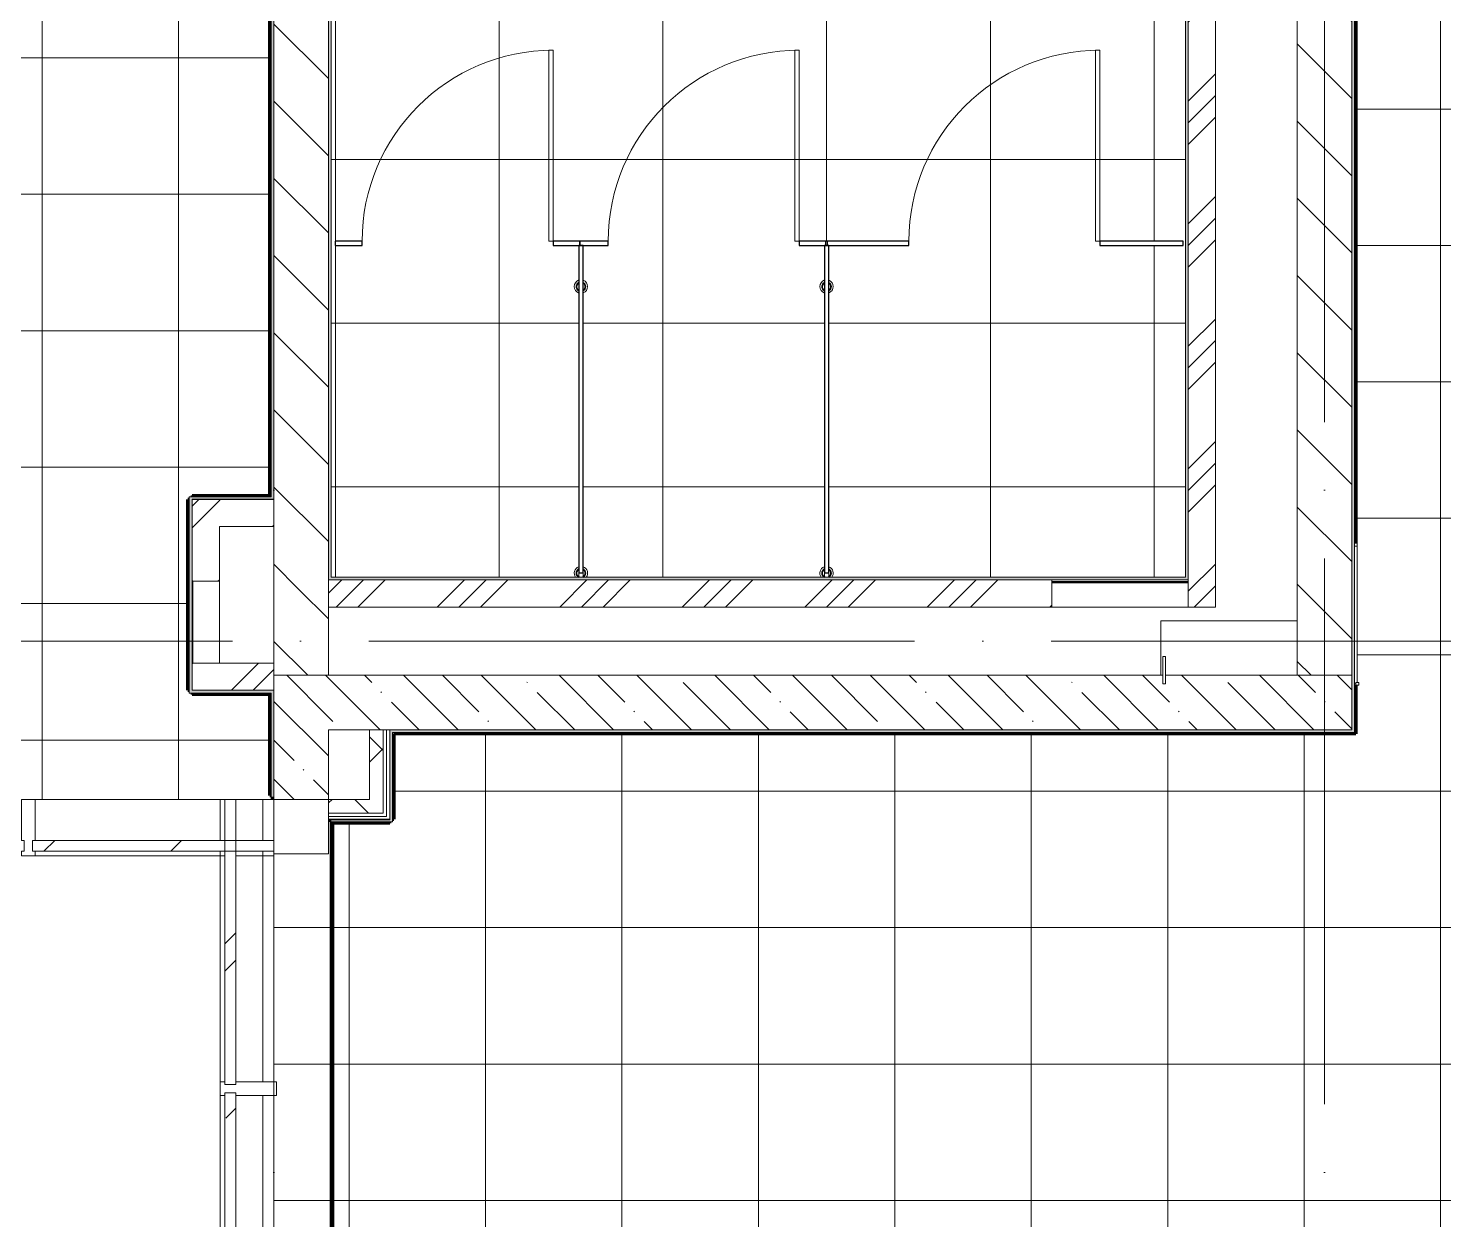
# Model space of a CAD drawing. Header units: millimetres. Extents: x -4370 to 196781, y -4577 to 61202.
# Drawn here: x 135600 to 140786, y 11005 to 15371 of the extents above; entities that cross this region are included whole.
import ezdxf

# ---------------------------------------------------------------- set-up
doc = ezdxf.new("R2010")
doc.units = ezdxf.units.MM
doc.linetypes.add('ADSK_Линия сетки', pattern=[2500, 2000, -250, 0, -250])
for name, color, linetype, lineweight in [('A-DOOR-____-OTLN', 31, 'Continuous', 9), ('A-FLOR-____-OTLN', 192, 'Continuous', 9), ('A-FLOR-____-PATT', 8, 'Continuous', 9), ('A-GENM-____-MCUT', 13, 'Continuous', 9), ('A-GENM-____-OTLN', 13, 'Continuous', 9), ('A-GLAZ-____-MCUT', 151, 'Continuous', 9), ('A-GLAZ-____-OTLN', 151, 'Continuous', 9), ('A-GLAZ-CURT-OTLN', 52, 'Continuous', 9), ('A-GLAZ-CWMG-MCUT', 51, 'Continuous', 9), ('A-GLAZ-CWMG-OTLN', 51, 'Continuous', 9), ('A-WALL-____-MCUT', 113, 'Continuous', 9), ('A-WALL-____-PATT', 111, 'Continuous', 9), ('A-WALL-FNSH-MCUT', 113, 'Continuous', 9), ('I-WALL-____-OTLN', 2, 'Continuous', 9), ('S-COLS-____-MCUT', 52, 'Continuous', 9), ('S-COLS-____-OTLN', 52, 'Continuous', 9), ('S-GRID-____-OTLN', 1, 'Continuous', 9)]:
    doc.layers.add(name, color=color, linetype=linetype, lineweight=lineweight)
pattern_1 = [(135, (0, 0), (-141.42136, -141.42136), [])]
pattern_2 = [(45, (0, 0), (-224.5064, 224.5064), []), (45, (79.38, 0), (0, 449.0128), []), (45, (-79.38, 0), (0, 449.0128), [])]
pattern_3 = [(135, (0, 0), (-142.5612, -142.5612), []), (135, (142.56, 0), (-142.5612, -142.5612), [252.016, -50.403, 3.353, -47.05])]
pattern_4 = [(45, (0, 0), (-141.42136, 141.42136), []), (135, (0, 0), (-141.42136, -141.42136), [])]

# ---------------------------------------------------------------- blocks, each defined once
blk = doc.blocks.new('131_Сантехническая перегородка - СП-1 3 1200-43197790-О_АИ_ПП_0_000_Целиком')
at = {"layer": 'A-GENM-____-MCUT', "color": 130, "lineweight": 25}
for p, q in [((1200, 8), (0, 8)), ((0, 8), (0, -8)), ((1200, -8), (1200, 8)), ((0, -8), (1200, -8))]:
    blk.add_line(p, q, dxfattribs=at)
at = {"layer": 'A-GENM-____-OTLN', "color": 90}
for p, q in [((1209.5, 8), (1213.3, 8)), ((1207.7, -8), (1206, -8)), ((1213.3, -8), (1209.5, -8))]:
    blk.add_line(p, q, dxfattribs=at)
at = {"layer": 'A-GENM-____-OTLN', "color": 90, "flags": 128}
for points in [[(163.3, 8), (162.9, 8.5), (162.6, 9), (162.2, 9.5), (161.8, 9.9), (161.4, 10.4), (161, 10.8), (160.5, 11.2), (160.1, 11.6), (159.6, 12), (159.1, 12.3), (158.6, 12.7), (158.1, 13), (157.6, 13.3), (157.1, 13.6), (156.5, 13.8), (156, 14), (155.4, 14.3), (154.8, 14.4), (154.2, 14.6), (153.6, 14.7), (153.1, 14.9), (152.5, 14.9), (151.9, 15), (151.3, 15.1), (150.7, 15.1), (150.1, 15.1), (149.4, 15), (148.8, 15), (148.2, 14.9), (147.7, 14.8), (147.1, 14.7), (146.5, 14.5), (145.9, 14.4), (145.3, 14.2), (144.8, 13.9), (144.2, 13.7), (143.7, 13.4), (143.1, 13.2), (142.6, 12.9), (142.1, 12.5), (141.6, 12.2), (141.1, 11.8), (140.7, 11.4), (140.2, 11), (139.8, 10.6), (139.4, 10.2), (139, 9.7), (138.6, 9.3), (138.2, 8.8), (137.9, 8.3), (137.7, 8)], [(1213.3, 8), (1212.9, 8.5), (1212.6, 9), (1212.2, 9.5), (1211.8, 9.9), (1211.4, 10.4), (1211, 10.8), (1210.5, 11.2), (1210.1, 11.6), (1209.6, 12), (1209.1, 12.3), (1208.6, 12.7), (1208.1, 13), (1207.6, 13.3), (1207.1, 13.6), (1206.5, 13.8), (1206, 14), (1205.4, 14.3), (1204.8, 14.4), (1204.2, 14.6), (1203.6, 14.7), (1203.1, 14.9), (1202.5, 14.9), (1201.9, 15), (1201.3, 15.1), (1200.7, 15.1), (1200.1, 15.1), (1199.4, 15), (1198.8, 15), (1198.2, 14.9), (1197.7, 14.8), (1197.1, 14.7), (1196.5, 14.5), (1195.9, 14.4), (1195.3, 14.2), (1194.8, 13.9), (1194.2, 13.7), (1193.7, 13.4), (1193.1, 13.2), (1192.6, 12.9), (1192.1, 12.5), (1191.6, 12.2), (1191.1, 11.8), (1190.7, 11.4), (1190.2, 11), (1189.8, 10.6), (1189.4, 10.2), (1189, 9.7), (1188.6, 9.3), (1188.2, 8.8), (1187.9, 8.3), (1187.7, 8)], [(137.7, -8), (138, -8.5), (138.4, -9), (138.8, -9.5), (139.1, -9.9), (139.6, -10.4), (140, -10.8), (140.4, -11.2), (140.9, -11.6), (141.3, -12), (141.8, -12.3), (142.3, -12.7), (142.8, -13), (143.4, -13.3), (143.9, -13.6), (144.5, -13.8), (145, -14), (145.6, -14.3), (146.2, -14.4), (146.7, -14.6), (147.3, -14.7), (147.9, -14.9), (148.5, -14.9), (149.1, -15), (149.7, -15.1), (150.3, -15.1), (150.9, -15.1), (151.5, -15), (152.1, -15), (152.7, -14.9), (153.3, -14.8), (153.9, -14.7), (154.5, -14.5), (155.1, -14.4), (155.6, -14.2), (156.2, -13.9), (156.7, -13.7), (157.3, -13.4), (157.8, -13.2), (158.3, -12.9), (158.9, -12.5), (159.3, -12.2), (159.8, -11.8), (160.3, -11.4), (160.7, -11), (161.2, -10.6), (161.6, -10.2), (162, -9.7), (162.4, -9.3), (162.7, -8.8), (163.1, -8.3), (163.3, -8)], [(1187.7, -8), (1188, -8.5), (1188.4, -9), (1188.8, -9.5), (1189.1, -9.9), (1189.6, -10.4), (1190, -10.8), (1190.4, -11.2), (1190.9, -11.6), (1191.3, -12), (1191.8, -12.3), (1192.3, -12.7), (1192.8, -13), (1193.4, -13.3), (1193.9, -13.6), (1194.5, -13.8), (1195, -14), (1195.6, -14.3), (1196.2, -14.4), (1196.7, -14.6), (1197.3, -14.7), (1197.9, -14.9), (1198.5, -14.9), (1199.1, -15), (1199.7, -15.1), (1200.3, -15.1), (1200.9, -15.1), (1201.5, -15), (1202.1, -15), (1202.7, -14.9), (1203.3, -14.8), (1203.9, -14.7), (1204.5, -14.5), (1205.1, -14.4), (1205.6, -14.2), (1206.2, -13.9), (1206.7, -13.7), (1207.3, -13.4), (1207.8, -13.2), (1208.3, -12.9), (1208.9, -12.5), (1209.3, -12.2), (1209.8, -11.8), (1210.3, -11.4), (1210.7, -11), (1211.2, -10.6), (1211.6, -10.2), (1212, -9.7), (1212.4, -9.3), (1212.7, -8.8), (1213.1, -8.3), (1213.3, -8)]]:
    blk.add_lwpolyline(points, dxfattribs=at)
at = {"layer": 'A-GENM-____-OTLN', "color": 90}
for centre, radius, start, end in [((150.5, 0), 24.6, 19.9113, 160.0887), ((150.5, 0), 17.6, 28.9731, 151.0269), ((150.5, 0), 15.1, 126.876, 146.2189), ((150.5, 0), 15.1, 33.7811, 101.1301), ((1200.5, 0), 24.6, 51.7795, 160.0887), ((1200.5, 0), 17.6, 26.7279, 151.0269), ((1200.5, 0), 15.1, 126.876, 146.2189), ((1200.5, 0), 15.1, 33.7811, 101.1301), ((1200.5, 0), 15.1, 14.7474, 32.0608), ((150.5, 0), 24.6, 199.9113, 340.0887), ((150.5, 0), 17.6, 208.9731, 331.0269), ((150.5, 0), 15.1, 213.7811, 281.1301), ((150.5, 0), 15.1, 306.876, 326.2189), ((1200.5, 0), 24.6, 199.9113, 308.2205), ((1200.5, 0), 17.6, 208.9731, 333.2721), ((1200.5, 0), 15.1, 213.7811, 281.1301), ((1200.5, 0), 15.1, 306.876, 326.2189), ((1200.5, 0), 15.1, 327.9392, 345.2526)]:
    blk.add_arc(centre, radius, start, end, dxfattribs=at)
for points, knots in [([(1200, 8), (1200.1, 8), (1200.5, 8), (1201, 8), (1201.6, 8), (1202, 8), (1202.5, 8), (1203.1, 8), (1203.9, 8), (1204.7, 8), (1205.3, 8), (1205.6, 8), (1205.8, 8), (1206, 8), (1206.4, 8), (1206.9, 8), (1207.7, 8), (1208.5, 8), (1209, 8), (1209.3, 8), (1209.5, 8), (1209.9, 8), (1210.4, 8), (1211, 8), (1211.7, 8), (1212.1, 8), (1212.4, 8), (1212.7, 8), (1213.1, 8), (1213.2, 8), (1213.3, 8)], [-0.5109053, -0.5109053, -0.5109053, -0.5109053, -0.5, -0.4722222, -0.4583333, -0.4444444, -0.4305556, -0.4166667, -0.3888889, -0.3611111, -0.3472222, -0.3402778, -0.3333333, -0.3263889, -0.3194444, -0.3055556, -0.2777778, -0.25, -0.2361111, -0.2291667, -0.2222222, -0.2083333, -0.1944444, -0.1666667, -0.1388889, -0.1111111, -0.0972222, -0.0833333, -0.0555556, 0, 0, 0, 0]), ([(1213.3, -8), (1213.2, -8), (1213.1, -8), (1212.7, -8), (1212.4, -8), (1212.2, -8), (1211.9, -8), (1211.5, -8), (1211, -8), (1210.4, -8), (1209.8, -8), (1209.5, -8), (1209.1, -8), (1208.5, -8), (1207.8, -8), (1207, -8), (1206.5, -8), (1206.2, -8), (1206, -8), (1205.7, -8), (1205.4, -8), (1204.9, -8), (1204.1, -8), (1203.4, -8), (1202.8, -8), (1202.3, -8), (1201.9, -8), (1201.3, -8), (1200.7, -8), (1200.2, -8), (1200, -8)], [-1, -1, -1, -1, -0.9444444, -0.9166667, -0.9027778, -0.8888889, -0.875, -0.8611111, -0.8333333, -0.8055556, -0.7916667, -0.7777778, -0.7638889, -0.75, -0.7222222, -0.6944444, -0.6805556, -0.6736111, -0.6666667, -0.6597222, -0.6527778, -0.6388889, -0.6111111, -0.5833333, -0.5694444, -0.5555556, -0.5416667, -0.5277778, -0.5, -0.4792023, -0.4792023, -0.4792023, -0.4792023])]:
    blk.add_open_spline(points, degree=3, knots=knots, dxfattribs=at)
blk = doc.blocks.new('131_Сантехническая перегородка_Дверь - СД-1-31930889-О_АИ_ПП_0_000_Целиком')
at = {"layer": 'A-DOOR-____-OTLN', "color": 10, "lineweight": 5}
for p, q in [((782.2, 8), (782.2, 708)), ((782.2, 708), (798.2, 708)), ((798.2, 8), (798.2, 708)), ((782.2, 8), (798.2, 8))]:
    blk.add_line(p, q, dxfattribs=at)
blk.add_arc((798.2, 8), 700, 90, 180, dxfattribs=at)
blk = doc.blocks.new('131_Сантехническая перегородка_Дверь - СД-1-31930893-О_АИ_ПП_0_000_Целиком')
at = {"layer": 'A-DOOR-____-OTLN', "color": 10, "lineweight": 5}
for p, q in [((787.7, 708), (803.7, 708)), ((787.7, 8), (787.7, 708)), ((803.7, 8), (803.7, 708)), ((787.7, 8), (803.7, 8))]:
    blk.add_line(p, q, dxfattribs=at)
blk.add_arc((803.7, 8), 700, 90, 180, dxfattribs=at)
at = {"layer": 'A-GENM-____-MCUT', "color": 130, "lineweight": 25}
for p, q in [((103.7, 8), (0, 8)), ((0, 8), (0, -8)), ((103.7, -8), (103.7, 8)), ((907.3, 8), (803.7, 8)), ((803.7, 8), (803.7, -8)), ((907.3, -8), (907.3, 8)), ((0, -8), (103.7, -8)), ((803.7, -8), (907.3, -8))]:
    blk.add_line(p, q, dxfattribs=at)
blk = doc.blocks.new('131_Сантехническая перегородка_Дверь - СД-1-31962442-О_АИ_ПП_0_000_Целиком')
at = {"layer": 'A-DOOR-____-OTLN', "color": 10, "lineweight": 5}
for p, q in [((989.3, 708), (1005.3, 708)), ((989.3, 8), (989.3, 708)), ((1005.3, 8), (1005.3, 708)), ((989.3, 8), (1005.3, 8))]:
    blk.add_line(p, q, dxfattribs=at)
blk.add_arc((1005.3, 8), 700, 90, 180, dxfattribs=at)
at = {"layer": 'A-GENM-____-MCUT', "color": 130, "lineweight": 25}
for p, q in [((305.3, 8), (0, 8)), ((0, 8), (0, -8)), ((305.3, -8), (305.3, 8)), ((1310.7, 8), (1005.3, 8)), ((1005.3, 8), (1005.3, -8)), ((1310.7, -8), (1310.7, 8)), ((0, -8), (305.3, -8)), ((1005.3, -8), (1310.7, -8))]:
    blk.add_line(p, q, dxfattribs=at)
blk = doc.blocks.new('Прямоугольный импост - Импост структурный с накладкой - 190мм-36089259-О_АИ_ПП_0_000_Целиком')
at = {"layer": 'A-GLAZ-CWMG-MCUT', "color": 90}
for p, q in [((-25, 40), (-25, 190)), ((-25, 190), (25, 190)), ((25, 190), (25, 40)), ((-15, 40), (-25, 40)), ((-25, -17), (-25, 0)), ((-25, 0), (-15, 0)), ((-15, 0), (-15, 40)), ((15, 40), (15, 0)), ((25, 40), (15, 40)), ((15, 0), (25, 0)), ((25, 0), (25, -17)), ((25, -17), (-25, -17))]:
    blk.add_line(p, q, dxfattribs=at)
blk = doc.blocks.new('Прямоугольный импост - Импост структурный с накладкой - 190мм-36088339-О_АИ_ПП_0_000_Целиком')
at = {"layer": 'A-GLAZ-CWMG-OTLN', "color": 10, "lineweight": 5}
for p, q in [((136320, 12545), (135625, 12545)), ((136490, 12545), (136360, 12545)), ((136500, 12545), (136500, 12395)), ((136500, 12355), (136500, 12338)), ((136320, 12338), (135625, 12338)), ((136500, 12338), (136360, 12338))]:
    blk.add_line(p, q, dxfattribs=at)
blk = doc.blocks.new('PNS_Панель прямоугольная2 - Нр_Стекло - 40мм-36115965-О_АИ_ПП_0_000_Целиком')
at = {"layer": 'A-GLAZ-____-OTLN', "lineweight": 5}
h = blk.add_hatch(dxfattribs=at)
h.set_pattern_fill('FP_87', color=256, style=0, pattern_type=2)
h.set_pattern_definition([(135, (11922.5, -136420), (-282.8427, -282.8427), [200, -600]), (135, (12022.5, -136620), (-282.8427, -282.8427), [600, -200]), (135, (12122.5, -136220), (-282.8427, -282.8427), [200, -600])])
h.paths.add_polyline_path([(522.5, 40), (-522.5, 40), (-522.5, 0), (522.5, 0)])
at = {"layer": 'A-GLAZ-____-MCUT', "color": 10, "lineweight": 5}
for p, q in [((-522.5, 0), (-522.5, 40)), ((-522.5, 40), (512.5, 40)), ((512.5, 0), (-522.5, 0))]:
    blk.add_line(p, q, dxfattribs=at)
at = {"layer": 'A-GLAZ-____-OTLN', "color": 10, "lineweight": 5}
blk.add_line((-522.5, 0), (522.5, 0), dxfattribs=at)
blk = doc.blocks.new('Прямоугольный импост - Импост структурный с накладкой - 160мм-36115962-О_АИ_ПП_0_000_Целиком')
at = {"layer": 'A-GLAZ-CWMG-OTLN', "color": 10, "lineweight": 5}
for p, q in [((136303, 12545), (136320, 12545)), ((136303, 12545), (136303, 12395)), ((136360, 12545), (136460, 12545)), ((136460, 12545), (136460, 12395)), ((136303, 12355), (136303, 11510)), ((136460, 12355), (136460, 11510))]:
    blk.add_line(p, q, dxfattribs=at)
blk = doc.blocks.new('PNS_Панель прямоугольная2 - Нр_Стекло - 40мм-36115973-О_АИ_ПП_0_000_Целиком')
at = {"layer": 'A-GLAZ-____-OTLN', "lineweight": 5}
h = blk.add_hatch(dxfattribs=at)
h.set_pattern_fill('FP_88', color=256, style=0, pattern_type=2)
h.set_pattern_definition([(135, (10867.5, -136420), (-282.8427, -282.8427), [200, -600]), (135, (10967.5, -136620), (-282.8427, -282.8427), [600, -200]), (135, (11067.5, -136220), (-282.8427, -282.8427), [200, -600])])
h.paths.add_polyline_path([(502.5, 0), (502.5, 40), (-502.5, 40), (-502.5, 0), (492.5, 0)])
at = {"layer": 'A-GLAZ-____-MCUT', "color": 10, "lineweight": 5}
for p, q in [((-492.5, 40), (492.5, 40)), ((492.5, 0), (-492.5, 0))]:
    blk.add_line(p, q, dxfattribs=at)
at = {"layer": 'A-GLAZ-____-OTLN', "color": 10, "lineweight": 5}
blk.add_line((-502.5, 0), (502.5, 0), dxfattribs=at)
blk = doc.blocks.new('Прямоугольный импост - Импост структурный с накладкой - 160мм-36115964-О_АИ_ПП_0_000_Целиком')
at = {"layer": 'A-GLAZ-CWMG-OTLN', "color": 10, "lineweight": 5}
for p, q in [((136303, 11460), (136303, 10475)), ((136460, 11460), (136460, 10475))]:
    blk.add_line(p, q, dxfattribs=at)
blk = doc.blocks.new('Прямоугольный импост - Импост структурный с накладкой - 190мм-21718787-О_АИ_ПП_0_000_Целиком')
at = {"layer": 'A-GLAZ-CWMG-MCUT', "color": 90}
for p, q in [((-25, 0), (-25, 17)), ((-25, 17), (25, 17)), ((-15, 0), (-25, 0)), ((-15, -40), (-15, 0)), ((25, 0), (15, 0)), ((15, 0), (15, -40)), ((25, 17), (25, 0)), ((-25, -190), (-25, -40)), ((-25, -40), (-15, -40)), ((15, -40), (25, -40)), ((25, -40), (25, -190)), ((25, -190), (-25, -190))]:
    blk.add_line(p, q, dxfattribs=at)
blk = doc.blocks.new('PNS_Панель прямоугольная3 - Нр_Стекло - 40мм 2-36089842-О_АИ_ПП_0_000_Целиком')
at = {"layer": 'A-GLAZ-____-OTLN', "lineweight": 5}
h = blk.add_hatch(dxfattribs=at)
h.set_pattern_fill('FP_99', color=256, style=0, pattern_type=2)
h.set_pattern_definition([(225, (136157.5, 12255), (282.8427, -282.8427), [200, -600]), (225, (136357.5, 12355), (282.8427, -282.8427), [600, -200]), (225, (135957.5, 12455), (282.8427, -282.8427), [200, -600])])
h.paths.add_polyline_path([(-63, 0), (-442.5, 0), (-442.5, -40), (442.5, -40), (442.5, 0), (432.5, 0)])
at = {"layer": 'A-GLAZ-____-MCUT', "color": 10, "lineweight": 5}
for p, q in [((432.5, 0), (-442.5, 0)), ((-442.5, 0), (-442.5, -40)), ((-442.5, -40), (432.5, -40))]:
    blk.add_line(p, q, dxfattribs=at)
at = {"layer": 'A-GLAZ-____-OTLN', "color": 10, "lineweight": 5}
blk.add_line((-442.5, 0), (442.5, 0), dxfattribs=at)
blk = doc.blocks.new('ASML_АР_Отделка Люка - ВО Отделка люков_Грунтовка 0_Шпатлевка 0_Окраска 0_0-42722003-О_АИ_ПП_0_000_Целиком')
at = {"layer": 'A-GENM-____-MCUT', "color": 130, "lineweight": 25}
for p, q in [((250, 3), (-250, 3)), ((-250, 3), (-250, 0)), ((250, 0), (250, 3)), ((-250, 0), (250, 0))]:
    blk.add_line(p, q, dxfattribs=at)
blk = doc.blocks.new('ASML_АР_Отделка Люка - ВО Отделка люков_Грунтовка 0_Шпатлевка 0_Окраска 0_0-42467640-О_АИ_ПП_0_000_Целиком')
at = {"layer": 'A-GENM-____-MCUT', "color": 130, "lineweight": 25}
for p, q in [((150, 3), (-150, 3)), ((-150, 3), (-150, 0)), ((150, 0), (150, 3)), ((-150, 0), (150, 0))]:
    blk.add_line(p, q, dxfattribs=at)
blk = doc.blocks.new('0083_СОШ675_АР_R22_rvt-1-О_АИ_ПП_0_000_Целиком')
at = {"layer": 'A-WALL-____-PATT', "lineweight": 5}
h = blk.add_hatch(dxfattribs=at)
h.set_pattern_fill('FP_4', color=10, style=0, pattern_type=2)
h.set_pattern_definition(pattern_1)
h.paths.add_polyline_path([(140450, 13000), (140450, 17325), (140250, 17325), (140250, 13000)])
h.paths.add_polyline_path([(140450, 18425), (140450, 20014), (140250, 20014), (140250, 18425)])
h.paths.add_polyline_path([(140450, 21114), (140450, 22114.2), (140250, 22114.2), (140250, 21114)])
h.paths.add_polyline_path([(140450, 23214.2), (140450, 24640), (140250, 24640), (140250, 23214.2)])
h = blk.add_hatch(dxfattribs=at)
h.set_pattern_fill('FP_4', color=10, style=0, pattern_type=2)
h.set_pattern_definition(pattern_1)
h.paths.add_polyline_path([(136700, 13315), (136700, 15725), (136500, 15725), (136500, 13315)])
h.paths.add_polyline_path([(136700, 16125), (136700, 18625), (136500, 18625), (136500, 16125)])
h = blk.add_hatch(dxfattribs=at)
h.set_pattern_fill('FP_8', color=10, style=0, pattern_type=2)
h.set_pattern_definition(pattern_2)
h.paths.add_polyline_path([(139950, 13250), (139950, 16895), (139850, 16895), (139850, 13250)])
h = blk.add_hatch(dxfattribs=at)
h.set_pattern_fill('FP_8', color=10, style=0, pattern_type=2)
h.set_pattern_definition(pattern_2)
h.paths.add_polyline_path([(136203, 13344.9), (136300, 13344.9), (136300, 13645), (136200, 13645), (136200, 13344.9)])
h = blk.add_hatch(dxfattribs=at)
h.set_pattern_fill('FP_8', color=10, style=0, pattern_type=2)
h.set_pattern_definition(pattern_2)
h.paths.add_polyline_path([(136500, 13545), (136500, 13645), (136300, 13645), (136300, 13545)])
h = blk.add_hatch(dxfattribs=at)
h.set_pattern_fill('FP_8', color=10, style=0, pattern_type=2)
h.set_pattern_definition(pattern_2)
h.paths.add_polyline_path([(138604.3, 13250), (139350, 13250), (139350, 13350), (136700, 13350), (136700, 13250), (138293.8, 13250)])
h = blk.add_hatch(dxfattribs=at)
h.set_pattern_fill('FP_4', color=10, style=0, pattern_type=2)
h.set_pattern_definition(pattern_1)
h.paths.add_polyline_path([(136700, 13000), (136700, 13315), (136500, 13315), (136500, 13000)])
h = blk.add_hatch(dxfattribs=at)
h.set_pattern_fill('FP_8', color=10, style=0, pattern_type=2)
h.set_pattern_definition(pattern_2)
h.paths.add_polyline_path([(136203, 12945), (136500, 12945), (136500, 13045), (136200, 13044.9), (136200, 12945)])
h = blk.add_hatch(dxfattribs=at)
h.set_pattern_fill('FP_3', color=10, style=0, pattern_type=2)
h.set_pattern_definition(pattern_3)
h.paths.add_polyline_path([(136500, 25), (136700, 25), (136700, 4712), (136500, 4712), (136500, 512.9)])
h.paths.add_polyline_path([(136700, 5812), (136700, 6890), (136500, 6890), (136500, 5812)])
h.paths.add_polyline_path([(136700, 8620), (136700, 10025), (136500, 10025), (136500, 8620)])
h.paths.add_polyline_path([(136500, 12545), (136700, 12545), (136700, 13000), (136500, 13000), (136500, 12640.9)])
h = blk.add_hatch(dxfattribs=at)
h.set_pattern_fill('FP_3', color=10, style=0, pattern_type=2)
h.set_pattern_definition(pattern_3)
h.paths.add_polyline_path([(139757.1, 12800), (140450, 12800), (140450, 13000), (139767.1, 13000), (139767.1, 12968.8), (139757.1, 12968.8), (139757.1, 13000), (136700, 13000), (136700, 12800), (138604.3, 12800)])
h = blk.add_hatch(dxfattribs=at)
h.set_pattern_fill('FP_56', color=252, style=0, pattern_type=2)
h.set_pattern_definition(pattern_4)
h.paths.add_polyline_path([(136900, 12495), (136900, 12800), (136850, 12800), (136850, 12495)])
h = blk.add_hatch(dxfattribs=at)
h.set_pattern_fill('FP_56', color=252, style=0, pattern_type=2)
h.set_pattern_definition(pattern_4)
h.paths.add_polyline_path([(136850, 12495), (136850, 12545), (136700, 12545), (136700, 12495), (136741.5, 12495)])
at = {"layer": 'A-FLOR-____-OTLN', "color": 90}
for p, q in [((139750, 13000), (139750, 13200)), ((139750, 13200), (140250, 13200))]:
    blk.add_line(p, q, dxfattribs=at)
at = {"layer": 'A-GENM-____-MCUT', "color": 130, "lineweight": 25}
for p, q in [((136823.2, 14591), (136725, 14591)), ((136725, 14591), (136725, 14575)), ((136725, 14575), (136823.2, 14575)), ((136823.2, 14575), (136823.2, 14591)), ((137621.3, 14591), (137523.2, 14591)), ((137523.2, 14591), (137523.2, 14575)), ((137523.2, 14575), (137621.3, 14575)), ((137621.3, 14575), (137621.3, 14591))]:
    blk.add_line(p, q, dxfattribs=at)
at = {"layer": 'A-WALL-____-MCUT', "color": 50, "lineweight": 13}
for p, q in [((140250, 17325), (140250, 13000)), ((140450, 13000), (140450, 17325)), ((139850, 16895), (139850, 13343)), ((139950, 13250), (139950, 16895)), ((136500, 15725), (136500, 13315)), ((136700, 13315), (136700, 15725)), ((136300, 13645), (136200, 13645)), ((136200, 13645), (136200, 13344.9)), ((136500, 13645), (136300, 13645)), ((136500, 13545), (136500, 13645)), ((136300, 13344.9), (136300, 13545)), ((136300, 13545), (136500, 13545)), ((136203, 13344.9), (136300, 13344.9)), ((139350, 13350), (136700, 13350)), ((136700, 13350), (136700, 13250)), ((139350, 13343), (139350, 13350)), ((139350, 13250), (139350, 13340)), ((139850, 13340), (139850, 13250)), ((136500, 13315), (136500, 13000)), ((136700, 13000), (136700, 13315)), ((136700, 13250), (139350, 13250)), ((139850, 13250), (139950, 13250)), ((136200, 13044.9), (136200, 12945)), ((136500, 13045), (136203, 13045)), ((136500, 12945), (136500, 13045)), ((136500, 13000), (136700, 13000)), ((136700, 13000), (136500, 13000)), ((136500, 13000), (136500, 12545)), ((139757.1, 13000), (136700, 13000)), ((140450, 13000), (139767.1, 13000)), ((140250, 13000), (140450, 13000)), ((140450, 12800), (140450, 13000)), ((136200, 12945), (136500, 12945)), ((136700, 12800), (136850, 12800)), ((136700, 12545), (136700, 12800)), ((136850, 12800), (136850, 12545)), ((136912.5, 12800), (136900, 12800)), ((136900, 12800), (136900, 12495)), ((136925, 12800), (136912.5, 12800)), ((136925, 12800), (140450, 12800)), ((136500, 12545), (136700, 12545)), ((136850, 12545), (136700, 12545)), ((136700, 12545), (136700, 12495)), ((136850, 12495), (136700, 12495)), ((136900, 12495), (136850, 12495))]:
    blk.add_line(p, q, dxfattribs=at)
at = {"layer": 'A-WALL-____-MCUT', "color": 10, "lineweight": 5}
for p, q in [((136900, 12800), (136850, 12800)), ((136912.5, 12800), (136912.5, 12482.5)), ((136850, 12482.5), (136700, 12482.5)), ((136900, 12482.5), (136850, 12482.5)), ((136912.5, 12482.5), (136900, 12482.5))]:
    blk.add_line(p, q, dxfattribs=at)
at = {"layer": 'A-WALL-FNSH-MCUT', "color": 90}
for p, q in [((136925, 12470), (136925, 12800)), ((136700, 12495), (136700, 12482.5)), ((136700, 12482.5), (136700, 12470)), ((136700, 12470), (136850, 12470)), ((136850, 12470), (136900, 12470)), ((136900, 12470), (136912.5, 12470)), ((136912.5, 12470), (136925, 12470))]:
    blk.add_line(p, q, dxfattribs=at)
at = {"layer": 'I-WALL-____-OTLN', "color": 90}
for p, q in [((136300, 13344.9), (136300, 13045)), ((139850, 13250), (139350, 13250))]:
    blk.add_line(p, q, dxfattribs=at)
at = {"layer": 'A-GENM-____-OTLN', "color": 90, "lineweight": 9}
for name, p in [('131_Сантехническая перегородка_Дверь - СД-1-31930889-О_АИ_ПП_0_000_Целиком', (136725, 14583)), ('131_Сантехническая перегородка_Дверь - СД-1-31930893-О_АИ_ПП_0_000_Целиком', (137621.3, 14583)), ('131_Сантехническая перегородка_Дверь - СД-1-31962442-О_АИ_ПП_0_000_Целиком', (138521.3, 14583)), ('ASML_АР_Отделка Люка - ВО Отделка люков_Грунтовка 0_Шпатлевка 0_Окраска 0_0-42722003-О_АИ_ПП_0_000_Целиком', (139600, 13340))]:
    blk.add_blockref(name, p, dxfattribs=at)
for name, p, rotation in [('131_Сантехническая перегородка - СП-1 3 1200-43197790-О_АИ_ПП_0_000_Целиком', (137625, 14575), 270.0000000000001), ('131_Сантехническая перегородка - СП-1 3 1200-43197790-О_АИ_ПП_0_000_Целиком', (138525, 14575), 270.0000000000001), ('ASML_АР_Отделка Люка - ВО Отделка люков_Грунтовка 0_Шпатлевка 0_Окраска 0_0-42467640-О_АИ_ПП_0_000_Целиком', (136203, 13194.9), 90)]:
    blk.add_blockref(name, p, dxfattribs=dict(at, rotation=rotation))
at = {"layer": 'A-GLAZ-CURT-OTLN', "color": 90, "lineweight": 9}
for name, p, rotation in [('PNS_Панель прямоугольная2 - Нр_Стекло - 40мм-36115965-О_АИ_ПП_0_000_Целиком', (136320, 12022.5), 270), ('PNS_Панель прямоугольная3 - Нр_Стекло - 40мм 2-36089842-О_АИ_ПП_0_000_Целиком', (136057.5, 12355), 180), ('PNS_Панель прямоугольная2 - Нр_Стекло - 40мм-36115973-О_АИ_ПП_0_000_Целиком', (136320, 10967.5), 270)]:
    blk.add_blockref(name, p, dxfattribs=dict(at, rotation=rotation))
at = {"layer": 'A-GLAZ-CWMG-OTLN', "color": 90, "lineweight": 9, "extrusion": (0, 0, -1)}
blk.add_blockref('Прямоугольный импост - Импост структурный с накладкой - 190мм-36089259-О_АИ_ПП_0_000_Целиком', (-135600, 12355), dxfattribs=at)
at = {"layer": 'A-GLAZ-CWMG-OTLN', "color": 90, "lineweight": 9}
for name in ['Прямоугольный импост - Импост структурный с накладкой - 190мм-36088339-О_АИ_ПП_0_000_Целиком', 'Прямоугольный импост - Импост структурный с накладкой - 160мм-36115962-О_АИ_ПП_0_000_Целиком', 'Прямоугольный импост - Импост структурный с накладкой - 160мм-36115964-О_АИ_ПП_0_000_Целиком']:
    blk.add_blockref(name, (0, 0), dxfattribs=at)
at = {"layer": 'A-GLAZ-CWMG-OTLN', "color": 90, "lineweight": 9, "extrusion": (0, 0, -1), "rotation": 270}
blk.add_blockref('Прямоугольный импост - Импост структурный с накладкой - 190мм-21718787-О_АИ_ПП_0_000_Целиком', (-136320, 11485), dxfattribs=at)
blk = doc.blocks.new('BSC_Колонна _Прямоугольная - ПР-1_Профиль торцевой для плитки-3454341-О_АИ_ПП_0_000_Целиком')
at = {"layer": 'S-COLS-____-MCUT'}
for p, q in [((5, 5), (-5, 5)), ((-5, 5), (-5, -5)), ((5, -5), (5, 5)), ((-5, -5), (5, -5))]:
    blk.add_line(p, q, dxfattribs=at)

msp = doc.modelspace()

# ---------------------------------------------------------------- hatches: boundary and pattern name
at = {"layer": 'A-FLOR-____-PATT'}
h = msp.add_hatch(dxfattribs=at)
h.set_pattern_fill('FP_140', color=256, style=0, pattern_type=2)
h.set_pattern_definition([(270, (140775, 20575), (500, 3e-14), []), (0, (140775, 20575), (0, 500), [])])
h.paths.add_polyline_path([(144650.226546, 40.000586), (144650.226546, 362.50058), (144655.226546, 362.501166), (144655.226546, 372.501166), (144665.226546, 372.501166), (144665.226546, 377.501166), (145034.978078, 377.501166), (145034.978078, 774.999414), (145049.978078, 774.999414), (145049.978078, 3274.999414), (145034.978078, 3274.999414), (145034.978078, 9325), (145049.978078, 9325.032882), (145049.978078, 11825), (145034.978078, 11825), (145034.978078, 18345), (145049.978078, 18345), (145049.978078, 20845), (145034.978078, 20845), (145034.978078, 27299.999414), (145049.978078, 27299.999414), (145049.812834, 29799.999414), (145034.978078, 29800.993984), (145034.978078, 36649.999414), (145049.978078, 36649.999414), (145049.978078, 39149.999414), (145034.978078, 39149.999414), (145034.978078, 41125), (140465, 41125), (140465, 39459.99902), (140450, 39459.99902), (140450, 38359.99902), (140465, 38359.99902), (140465, 38164), (140470, 38164), (140470, 37649), (140465, 37649), (140465, 35531.999414), (140450, 35531.999414), (140450, 34431.999414), (140465, 34431.999414), (140465, 31934.999414), (140450, 31934.999414), (140450, 30434.999414), (140465, 30434.999414), (140465, 27405.000586), (140460, 27405), (140460, 27395.000586), (140450, 27395.000586), (140449.999881, 27390.000586), (136890, 27390.000586), (136890, 27090.11992), (136715, 27090.11992), (136715, 27059.999414), (136700, 27059.999414), (136700, 24859.999414), (136715, 24859.999414), (136715, 24655.000586), (136960, 24655.000586), (136960.014653, 24640), (137630, 24640.000586), (137630, 24655.000586), (140450, 24655.000586), (140450, 24650.000586), (140460, 24650.000586), (140460, 24640.000586), (140465, 24640), (140465, 23214.166393), (140450, 23215.002907), (140449.826513, 23214.166393), (140249.978078, 23214.166393), (140249.978078, 22115), (140449.978078, 22114.166393), (140450, 17325), (140465, 17325), (140465, 13483.813123), (140470, 13483.813123), (140470, 12973.813123), (140475, 12973.813123), (140475, 12963.813123), (140465, 12963.813123), (140465, 12785.000586), (136940, 12785.000586), (136940, 12472.869184), (136935, 12472.869184), (136935, 12462.869184), (136925, 12462.869184), (136925, 12457.869184), (136715, 12457.869184), (136715, 10440.001172), (140449.999862, 10440.001172), (140449.999815, 10445.000586), (140460, 10445.000586), (140460, 10435.001172), (140470, 10433.935178), (140470, 8749.999414), (140250, 8749.740574), (140250, 7109.999414), (140470, 7109.999414), (140470, 377.501166), (140857.251532, 377.501166), (140857.251532, 372.501166), (140867.251532, 372.501166), (140867.251532, 362.501166), (140872.251532, 362.50058), (140872.251532, 40.000586), (144509.5, 40.000586)])
h.paths.add_polyline_path([(136700, 10433.935178), (136710, 10435.001172), (136708.934006, 12463.935178), (136700, 12462.869184), (136700, 12345.2), (136499.978078, 12345.2), (136499.978078, 11510.000293), (136510, 11510.000293), (136510, 11460.000293), (136499.978078, 11460.000293), (136499.978078, 10475.000293), (136510, 10475.000293), (136510, 10440.001172), (136645, 10440.001172), (136645, 10433.935178)])
h.paths.add_polyline_path([(140460, 18425), (140450, 18425), (140450, 20013.999393), (140465, 20013.999393), (140465, 18425)])
h.paths.add_polyline_path([(140465, 21113.999393), (140450, 21113.999393), (140450, 22114.166393), (140465, 22114.166393), (140465, 21303.663109)])
h.paths.add_polyline_path([(136741.462142, 27180.119334), (136800, 27180.119334), (136800, 27405), (136700, 27405), (136700, 27180.119334)])
h = msp.add_hatch(dxfattribs=at)
h.set_pattern_fill('FP_224', color=256, style=0, pattern_type=2)
h.set_pattern_definition([(0, (134650, 17762.5), (0, 500), []), (90, (134650, 17762.5), (-500, 3e-14), [])])
h.paths.add_polyline_path([(134575, 12545), (136490, 12545.000293), (136490, 12560), (136485, 12560), (136485, 12930.000586), (136200, 12930.000586), (136200, 12935.000586), (136190, 12935.000586), (136190, 12945.000586), (136185, 12945.000586), (136185, 13644.000586), (136190, 13645.000586), (136190, 13654.000586), (136200, 13654.000586), (136200.673077, 13659.000586), (136484.978078, 13659.000586), (136484.978078, 15710.000586), (136300, 15710.000586), (136299.519259, 15715.000586), (136290, 15715.000586), (136290, 15725.000586), (136285, 15725.000586), (136285, 16124.999414), (136290, 16125.000586), (136290, 16135.000586), (136300, 16135.000586), (136301.158347, 16140.000586), (136485, 16140.000586), (136485, 19010.001172), (136300, 19010.001172), (136299.978078, 19015.001172), (136290, 19015.001172), (136290, 19025.000583), (136285, 19024.999414), (136285, 19424.999414), (136290, 19425.001172), (136290, 19435.001172), (136300, 19435.001172), (136300, 19440.001172), (136485, 19440.001172), (136485, 22410.000586), (136300, 22410.000586), (136299.978078, 22415.000586), (136290, 22415.000586), (136290, 22425.000586), (136285, 22424.999414), (136285, 22810.000586), (136265, 22810.000586), (136264.986813, 23025), (135215, 23025), (135215, 22810.000586), (135175, 22810.000586), (135175, 19889.999414), (135170, 19889.999414), (135170, 19880), (135160, 19880), (135160, 19875), (132715.075398, 19875), (132715.075398, 12610), (132700.075398, 12610), (132700, 12545), (133636.717067, 12545)])
h = msp.add_hatch(dxfattribs=at)
h.set_pattern_fill('FP_167', color=256, style=0, pattern_type=2)
h.set_pattern_definition([(0, (138525, 16090.06), (0, 600), []), (90, (138525, 16090.06), (-600, 4e-14), [])])
h.paths.add_polyline_path([(138604.309188, 13360.000586), (139839.978078, 13360.000586), (139839.978078, 17304.988223), (140240.038917, 17304.988223), (140240.038917, 17325), (140449.978078, 17325.000586), (140449.978078, 18425), (139919.60159, 18425.000586), (139919.60159, 18605.000586), (136710, 18605.000586), (136710, 13360.000586), (137606.617531, 13360.000586), (137601.596484, 13366.911466), (137601.596484, 13382.119992), (137610.535831, 13394.423949), (137617, 13396.524285), (137617, 14402.507173), (137610.535831, 14404.607509), (137601.596484, 14416.911466), (137601.596484, 14432.119992), (137610.535831, 14444.423949), (137617, 14446.524285), (137617, 14574.999414), (137523.151416, 14574.999414), (137523.151416, 14590.999414), (137724.977626, 14590.999414), (137724.977626, 14574.999414), (137633, 14574.999414), (137633, 14446.524285), (137639.464169, 14444.423949), (137648.403516, 14432.119992), (137648.403516, 14416.911466), (137639.464169, 14404.607509), (137633, 14402.507173), (137633, 13396.524285), (137639.464169, 13394.423949), (137648.403516, 13382.119992), (137648.403516, 13366.911466), (137643.382469, 13360.000586), (138506.617531, 13360.000586), (138501.596484, 13366.911466), (138501.596484, 13382.119992), (138510.535831, 13394.423949), (138517, 13396.524285), (138517, 14402.507173), (138510.535831, 14404.607509), (138501.596484, 14416.911466), (138501.596484, 14432.119992), (138510.535831, 14444.423949), (138517, 14446.524285), (138517, 14574.999414), (138424.977626, 14574.999414), (138424.977626, 14590.999414), (138826.640456, 14590.999414), (138826.640456, 14574.999414), (138533, 14574.999414), (138533, 14446.524285), (138539.464169, 14444.423949), (138548.403516, 14432.119992), (138548.403516, 14416.911466), (138539.464169, 14404.607509), (138533, 14402.507173), (138533, 13396.524285), (138539.464169, 13394.423949), (138548.403516, 13382.119992), (138548.403516, 13366.911466), (138543.382469, 13360.000586), (138548.403516, 13360.000586)])
h.paths.add_polyline_path([(137633, 13362.75837), (137635.656854, 13363.858875), (137635.656854, 13365.732978), (137633, 13365.543795), (137633, 13363.858875)])
h.paths.add_polyline_path([(137617, 13362.75837), (137616.088305, 13365.604034), (137613.647367, 13365.538632), (137614.343146, 13363.858875)])
h.paths.add_polyline_path([(138517, 13362.75837), (138516.088305, 13365.604034), (138513.647367, 13365.538632), (138514.343146, 13363.858875)])
h.paths.add_polyline_path([(138533, 13362.75837), (138535.656854, 13363.858875), (138535.656854, 13365.732978), (138533, 13365.543795), (138533, 13363.858875)])
h.paths.add_polyline_path([(137617, 13367.284653), (137617, 13369.030673), (137614.343146, 13368.626673)])
h.paths.add_polyline_path([(138517, 13367.284653), (138517, 13369.030673), (138514.343146, 13368.626673)])
h.paths.add_polyline_path([(138511.043753, 13371.824315), (138511.02411, 13371.87992), (138512.035071, 13374.515729), (138510.887186, 13376.829159), (138509.966828, 13374.42424), (138511.02411, 13371.871737)])
h.paths.add_polyline_path([(137611.043753, 13371.824315), (137611.02411, 13371.87992), (137612.035071, 13374.515729), (137610.887186, 13376.829159), (137609.966828, 13374.42424), (137611.02411, 13371.871737)])
h.paths.add_polyline_path([(137639.10657, 13372.187224), (137640.033172, 13374.607218), (137638.97589, 13377.151538), (137637.964929, 13374.515729)])
h.paths.add_polyline_path([(138539.10657, 13372.187224), (138540.033172, 13374.607218), (138538.97589, 13377.151538), (138537.964929, 13374.515729)])
h.paths.add_polyline_path([(137610.962398, 13377.010736), (137614.343146, 13383.29848), (137617, 13383.487663), (137617, 13386.273088), (137614.343146, 13385.172583), (137611.180651, 13377.537647)])
h.paths.add_polyline_path([(138510.962398, 13377.010736), (138514.343146, 13383.29848), (138517, 13383.487663), (138517, 13386.273088), (138514.343146, 13385.172583), (138511.180651, 13377.537647)])
h.paths.add_polyline_path([(137633, 13380.000785), (137635.656854, 13380.404786), (137633, 13381.746806), (137633, 13380.355723)])
h.paths.add_polyline_path([(138533, 13380.000785), (138535.656854, 13380.404786), (138533, 13381.746806), (138533, 13380.355723)])
h.paths.add_polyline_path([(138536.74079, 13382.55573), (138535.656854, 13385.172583), (138533, 13385.172583), (138533, 13383.492826), (138536.403435, 13383.248674)])
h.paths.add_polyline_path([(137636.74079, 13382.55573), (137635.656854, 13385.172583), (137633, 13385.172583), (137633, 13383.492826), (137636.403435, 13383.248674)])
h.paths.add_polyline_path([(137633, 14412.75837), (137635.656854, 14413.858875), (137635.656854, 14415.732978), (137633, 14415.543795), (137633, 14413.858875)])
h.paths.add_polyline_path([(137617, 14412.75837), (137616.088305, 14415.604034), (137613.647367, 14415.538632), (137614.343146, 14413.858875)])
h.paths.add_polyline_path([(138533, 14412.75837), (138535.656854, 14413.858875), (138535.656854, 14415.732978), (138533, 14415.543795), (138533, 14413.858875)])
h.paths.add_polyline_path([(138517, 14412.75837), (138516.088305, 14415.604034), (138513.647367, 14415.538632), (138514.343146, 14413.858875)])
h.paths.add_polyline_path([(137617, 14417.284653), (137617, 14419.030673), (137614.343146, 14418.626673)])
h.paths.add_polyline_path([(138517, 14417.284653), (138517, 14419.030673), (138514.343146, 14418.626673)])
h.paths.add_polyline_path([(138511.043753, 14421.824315), (138511.02411, 14421.87992), (138512.035071, 14424.515729), (138510.887186, 14426.829159), (138509.966828, 14424.42424), (138511.02411, 14421.871737)])
h.paths.add_polyline_path([(137611.043753, 14421.824315), (137611.02411, 14421.87992), (137612.035071, 14424.515729), (137610.887186, 14426.829159), (137609.966828, 14424.42424), (137611.02411, 14421.871737)])
h.paths.add_polyline_path([(137639.10657, 14422.187224), (137640.033172, 14424.607218), (137638.97589, 14427.151538), (137637.964929, 14424.515729)])
h.paths.add_polyline_path([(138539.10657, 14422.187224), (138540.033172, 14424.607218), (138538.97589, 14427.151538), (138537.964929, 14424.515729)])
h.paths.add_polyline_path([(137610.962398, 14427.010736), (137614.343146, 14433.29848), (137617, 14433.487663), (137617, 14436.273088), (137614.343146, 14435.172583), (137611.180651, 14427.537647)])
h.paths.add_polyline_path([(138510.962398, 14427.010736), (138514.343146, 14433.29848), (138517, 14433.487663), (138517, 14436.273088), (138514.343146, 14435.172583), (138511.180651, 14427.537647)])
h.paths.add_polyline_path([(137633, 14430.000785), (137635.656854, 14430.404786), (137633, 14431.746806), (137633, 14430.355723)])
h.paths.add_polyline_path([(138533, 14430.000785), (138535.656854, 14430.404786), (138533, 14431.746806), (138533, 14430.355723)])
h.paths.add_polyline_path([(137636.74079, 14432.55573), (137635.656854, 14435.172583), (137633, 14435.172583), (137633, 14433.492826), (137636.403435, 14433.248674)])
h.paths.add_polyline_path([(138536.74079, 14432.55573), (138535.656854, 14435.172583), (138533, 14435.172583), (138533, 14433.492826), (138536.403435, 14433.248674)])
h.paths.add_polyline_path([(136725, 14574.999414), (136725, 14590.999414), (136823.151416, 14590.999414), (136823.151416, 14574.999414)])
h.paths.add_polyline_path([(139831.978078, 14574.999414), (139526.640456, 14574.999414), (139526.640456, 14590.999414), (139831.978078, 14590.999414)])
h.paths.add_polyline_path([(138200, 15935.060839), (138200, 16135.060839), (138400, 16135.060839), (138400, 15935.060839)])
h.paths.add_polyline_path([(140249.978078, 18435.000586), (140249.978078, 18450.000586), (140224.038917, 18450), (140224.038917, 18435.000586), (140240.038917, 18435.000586)])
h.paths.add_polyline_path([(139944.200326, 18599), (139944.200326, 18625), (139929.60159, 18625), (139929.60159, 18599)])
at = {"layer": 'A-WALL-____-PATT'}
h = msp.add_hatch(color=7, dxfattribs=at)
h.paths.add_polyline_path([(140460, 12800.000586), (140460, 17325), (140450, 17325), (140450, 12800.000586)])
h.paths.add_polyline_path([(140460, 18425), (140460, 19783.999979), (140450, 19783.999979), (140450, 18425)])
for points in [[(136710, 13350.000586), (136710, 18625.000586), (136700, 18625.000586), (136700, 13350.000586)], [(139849.978078, 13350.000586), (139849.965372, 17289.988223), (139844.978078, 17289.988223), (139844.978078, 17294.988223), (139839.978078, 17294.988223), (139839.978078, 13350.000586)], [(136499.978078, 13644.000586), (136499.978078, 15715.000586), (136489.978078, 15715.000586), (136489.978078, 13644.000586)], [(136489.978078, 13644.000586), (136489.978078, 13654.000586), (136190, 13654.000586), (136190, 13644.000586), (136200, 13644.000586)], [(136200, 12935.000586), (136200, 13644.000586), (136190, 13644.000586), (136190, 12935.000586)], [(139839.978078, 13350.000586), (139839.978078, 13360.000586), (136710, 13360.000586), (136710, 13350.000586), (138604.309188, 13350.000586)], [(136490, 12935.000586), (136490, 12945.000586), (136200, 12945.000586), (136200, 12935.000586)], [(136490, 12555), (136500, 12555), (136500, 12945.000586), (136490, 12945.000586), (136490, 12640.863637)], [(140460, 12790.000586), (140460, 12800.000586), (136925, 12800.000586), (136925, 12790.000586), (138604.309188, 12790.000586)], [(136935, 12472.869184), (136935, 12790.000586), (136925, 12790.000586), (136925, 12472.869184)], [(136500, 12545), (136500, 12555), (136490, 12555), (136490, 12545)], [(136710, 12463.935178), (136710, 12472.869184), (136700, 12472.869184), (136700, 12463.935178)], [(136710, 12462.869184), (136935, 12462.869184), (136935, 12472.869184), (136710, 12472.869184), (136710, 12463.935178)]]:
    msp.add_hatch(color=7, dxfattribs=at).paths.add_polyline_path(points)

# ---------------------------------------------------------------- linework, layer by layer
at = {"layer": 'A-FLOR-____-OTLN'}
for p, q in [((136700, 12463.935178), (136700, 12345.2)), ((136700, 12345.2), (136499.978078, 12345.2)), ((136499.978078, 12338), (136499.978078, 11510.000293)), ((136499.978078, 11460.000293), (136499.978078, 10475.000293))]:
    msp.add_line(p, q, dxfattribs=at)
at = {"layer": 'A-WALL-____-MCUT', "color": 7}
for p, q in [((140450, 17325), (140450, 12800.000586)), ((140460, 13483.813123), (140460, 17325)), ((136499.978078, 13644.000586), (136499.978078, 15725.000586)), ((136489.978078, 15715.000586), (136489.978078, 13654.000586)), ((136489.978078, 13654.000586), (136190, 13654.000586)), ((136190, 13654.000586), (136190, 12935.000586)), ((136200, 13644.000586), (136499.978078, 13644.000586)), ((136200, 13344.923009), (136200, 13644.000586)), ((140460, 12790.000586), (140460, 13473.813123)), ((136200, 12945.000586), (136200, 13044.923009)), ((136190, 12935.000586), (136490, 12935.000586)), ((136500, 12945.000586), (136200, 12945.000586)), ((136490, 12935.000586), (136490, 12545)), ((136500, 12545), (136500, 12945.000586)), ((140450, 12800.000586), (136925, 12800.000586)), ((136925, 12800.000586), (136925, 12472.869184)), ((136935, 12790.000586), (140460, 12790.000586)), ((136935, 12462.869184), (136935, 12790.000586)), ((136490, 12545), (136500, 12545)), ((136700, 12472.869184), (136700, 12463.935178)), ((136925, 12472.869184), (136700, 12472.869184)), ((136700, 12463.935178), (136710, 12463.935178)), ((136710, 12463.935178), (136710, 12462.869184)), ((136710, 12462.869184), (136935, 12462.869184))]:
    msp.add_line(p, q, dxfattribs=at)
at = {"layer": 'A-WALL-FNSH-MCUT', "color": 7}
for p, q in [((136700, 18625.000586), (136700, 13350.000586)), ((136710, 13360.000586), (136710, 18605.000586)), ((139839.978078, 17304.988223), (139839.978078, 13360.000586)), ((139849.978078, 13350.000586), (139849.978078, 16894.987637)), ((136700, 13350.000586), (139849.978078, 13350.000586)), ((139839.978078, 13360.000586), (136710, 13360.000586))]:
    msp.add_line(p, q, dxfattribs=at)
at = {"layer": 'I-WALL-____-OTLN', "color": 5, "lineweight": 90}
for p, q in [((140465, 17325), (140465, 13483.813123)), ((136484.978078, 13654.000586), (136484.978078, 15715.000586)), ((136185, 12945.000586), (136185, 13644.000586)), ((136190, 13644.000586), (136185, 13644.000586)), ((136200, 13659.000586), (136490.002338, 13659.000586)), ((136200, 13659.000586), (136200, 13654.000586)), ((136185, 12945.000586), (136190, 12945.000586)), ((136200, 12935.000586), (136200, 12930.000586)), ((136490.131579, 12930.000586), (136200, 12930.000586)), ((136485, 12560), (136485, 12935.000586)), ((140465, 12963.813123), (140465, 12785.000586)), ((140465, 12785.000586), (136940, 12785.000586)), ((136940, 12785.000586), (136940, 12472.869184)), ((140450, 12785.000586), (140450, 12790.000586)), ((136485, 12560), (136490, 12560)), ((136710, 12462.869184), (136710, 10440.001172)), ((136715, 12457.869184), (136715, 10440.001172)), ((136925, 12457.869184), (136715, 12457.869184)), ((136925, 12457.869184), (136925, 12462.869184)), ((136935, 12472.869184), (136940, 12472.869184))]:
    msp.add_line(p, q, dxfattribs=at)
at = {"layer": 'I-WALL-____-OTLN'}
for p, q in [((140470, 13473.813123), (140470, 12973.813123)), ((139757.090641, 12968.813123), (139757.090641, 13068.813123)), ((139767.090641, 13068.813123), (139757.090641, 13068.813123)), ((139767.090641, 13068.813123), (139767.090641, 12968.813123)), ((139767.090641, 12968.813123), (139757.090641, 12968.813123)), ((140460, 12968.813123), (140465, 12968.813123))]:
    msp.add_line(p, q, dxfattribs=at)
at = {"layer": 'S-GRID-____-OTLN', "linetype": 'ADSK_Линия сетки'}
for p, q in [((136500.001, -3572.657751), (136500.001, 61202.00513)), ((140350.001, -3572.657751), (140350.001, 61202.00513)), ((156348.554077, 13125.11992), (99320, 13125.11992))]:
    msp.add_line(p, q, dxfattribs=at)

# ---------------------------------------------------------------- block references
at = {"lineweight": 5}
msp.add_blockref('0083_СОШ675_АР_R22_rvt-1-О_АИ_ПП_0_000_Целиком', (0, 0), dxfattribs=at)
at = {"layer": 'S-COLS-____-OTLN'}
for p in [(140465, 13478.813123), (140470, 12968.813123)]:
    msp.add_blockref('BSC_Колонна _Прямоугольная - ПР-1_Профиль торцевой для плитки-3454341-О_АИ_ПП_0_000_Целиком', p, dxfattribs=at)

doc.saveas('drawing.dxf')
